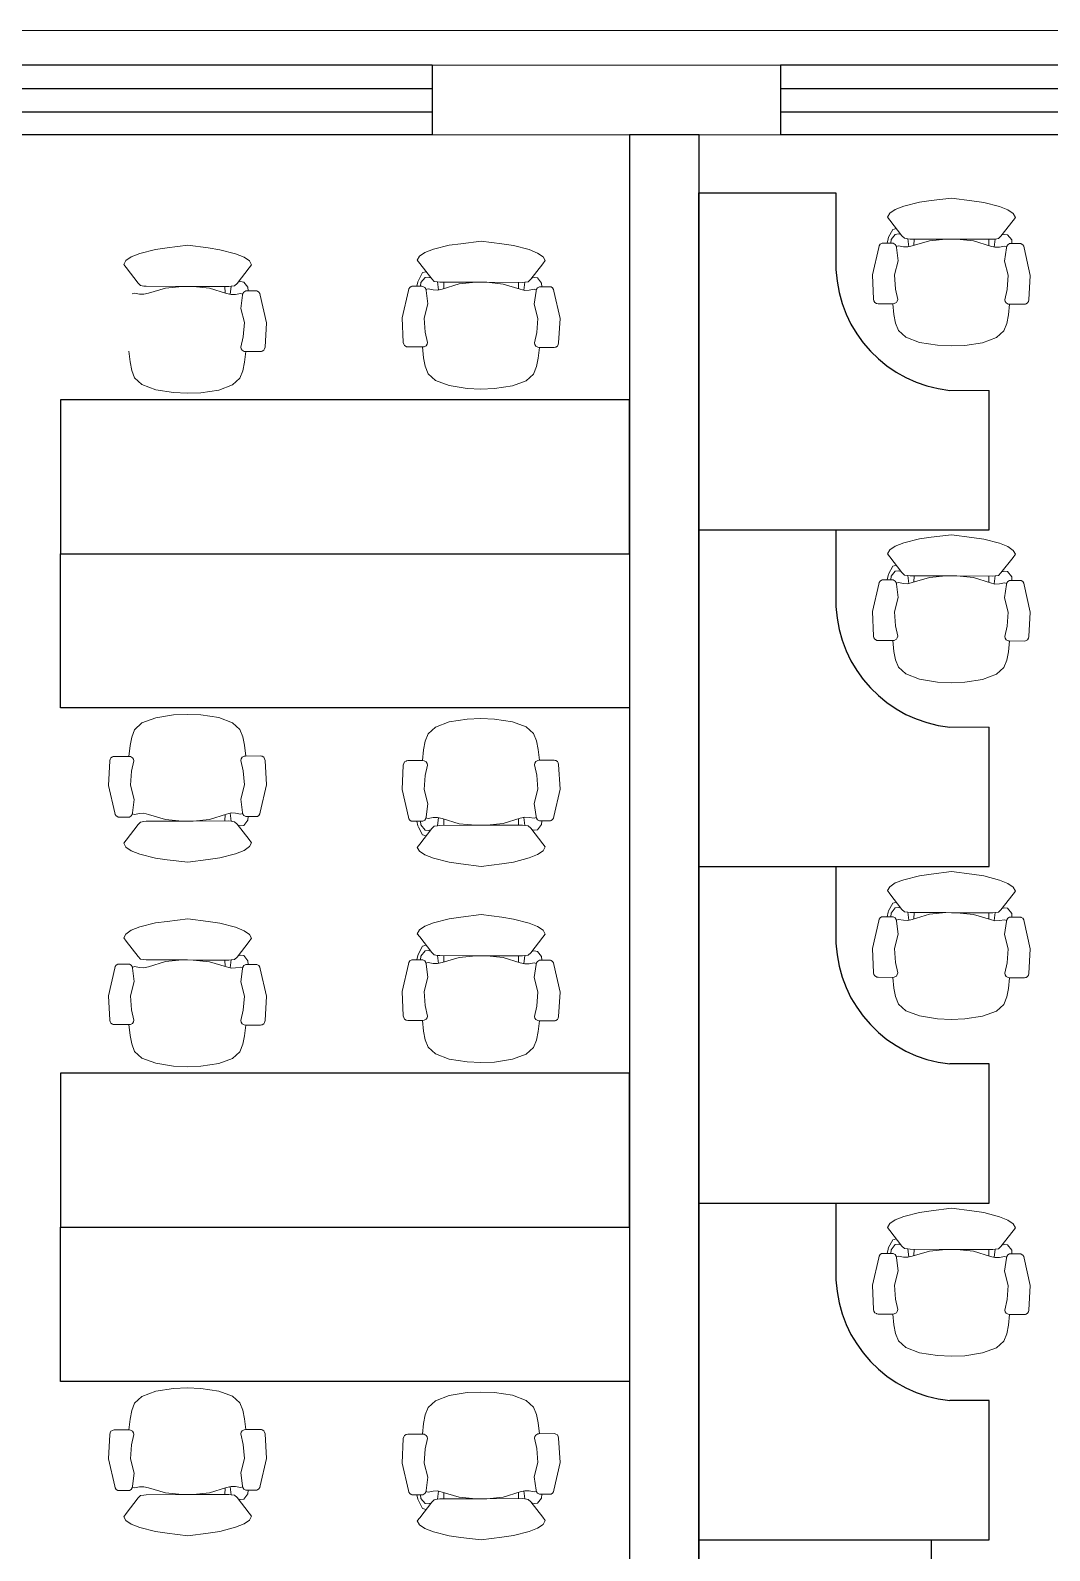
# Model space of a CAD drawing. Header units: millimetres. Extents: x -256770 to -120364, y -28508 to 286799.
# Drawn here: x -176020 to -171631, y 8110 to 14656 of the extents above; entities that cross this region are included whole.
import ezdxf

# ---------------------------------------------------------------- set-up
doc = ezdxf.new("R2010")
doc.units = ezdxf.units.MM
doc.linetypes.add('DASH', pattern=[0.35, 0.25, -0.1])
doc.layers.add('0-之后在在在修改', color=2, linetype='Continuous', lineweight=15)
for name, color, linetype in [('07家具', 146, 'Continuous'), ('WALL', 7, 'Continuous'), ('WINDOW', 16, 'Continuous'), ('保温层', 6, 'DASH'), ('木柜', 21, 'Continuous')]:
    doc.layers.add(name, color=color, linetype=linetype)

# ---------------------------------------------------------------- blocks, each defined once
blk = doc.blocks.new('$TCHSYS$WIN2D')
for p, q in [((-0.5, 0.5), (0.5, 0.5)), ((-0.5, 0.5), (-0.5, -0.5)), ((0.5, 0.5), (0.5, -0.5)), ((0.5, 0.1667), (-0.5, 0.1667)), ((0.5, -0.1667), (-0.5, -0.1667)), ((-0.5, -0.5), (0.5, -0.5))]:
    blk.add_line(p, q)

msp = doc.modelspace()

# ---------------------------------------------------------------- linework, layer by layer
at = {"color": 30, "true_color": 0xf8991e}
msp.add_line((-173141, 9605.6, 38.3), (-171891, 9605.6, 38.3), dxfattribs=at)
at = {"layer": '0-之后在在在修改', "color": 30, "true_color": 0xf8991e}
for p, q in [((-171891, 13105.6, 38.3), (-172061, 13105.6, 76.5)), ((-171891, 11655.6, 38.3), (-172061, 11655.6, 76.5))]:
    msp.add_line(p, q, dxfattribs=at)
at = {"layer": '07家具', "color": 30, "true_color": 0xf8991e}
for p, q in [((-171891, 12505.6, 38.3), (-171891, 13105.6, 38.3)), ((-173141, 12505.6, 38.3), (-171891, 12505.6, 38.3)), ((-171891, 11055.6, 38.3), (-171891, 11655.6, 38.3)), ((-173141, 11055.6, 38.3), (-171891, 11055.6, 38.3)), ((-171891, 10205.6, 38.3), (-172061, 10205.6, 76.5)), ((-171891, 9605.6, 38.3), (-171891, 10205.6, 38.3)), ((-171891, 8755.6, 38.3), (-172061, 8755.6, 76.5)), ((-171891, 8155.6, 38.3), (-171891, 8755.6, 38.3)), ((-173141, 8155.6, 38.3), (-171891, 8155.6, 38.3))]:
    msp.add_line(p, q, dxfattribs=at)
at = {"layer": '07家具', "color": 30, "true_color": 0xf8991e, "elevation": 38.3}
for points in [[(-173141, 12505.6), (-173141, 13955.6), (-172551, 13955.6), (-172551, 13625.6)], [(-173141, 11055.6), (-173141, 12505.6), (-172551, 12505.6), (-172551, 12175.6)], [(-173141, 9605.6), (-173141, 11055.6), (-172551, 11055.6), (-172551, 10725.6)], [(-173141, 8155.6), (-173141, 9605.6), (-172551, 9605.6), (-172551, 9275.6)]]:
    msp.add_lwpolyline(points, dxfattribs=at)
at = {"layer": '07家具', "color": 143, "linetype": 'ByBlock', "lineweight": 15}
for points, elevation in [([(-172053.1, 13933.9), (-172140.9, 13923), (-172192, 13916), (-172259.1, 13898.7), (-172295.9, 13884.5), (-172319.1, 13868.6), (-172328.7, 13851.8), (-172318.4, 13838.2), (-172266.8, 13771), (-172256.4, 13760.6), (-172241.5, 13758.6), (-172231.7, 13757.3), (-172077.5, 13756.8), (-172053.7, 13756.7)], 187.5), ([(-172053.1, 13933.9), (-171965.4, 13922.4), (-171914.3, 13915.1), (-171847.3, 13897.3), (-171810.6, 13882.8), (-171787.6, 13866.8), (-171778, 13850), (-171788.5, 13836.4), (-171840.6, 13769.6), (-171851, 13759.2), (-171865.9, 13757.4), (-171875.7, 13756.1), (-172030, 13756.6), (-172053.7, 13756.7)], 187.5), ([(-174078.1, 13748.2), (-174165.9, 13737.3), (-174217, 13730.3), (-174284.1, 13713), (-174320.9, 13698.8), (-174344.1, 13682.9), (-174353.7, 13666.2), (-174343.4, 13652.5), (-174291.7, 13585.3), (-174281.4, 13574.9), (-174266.5, 13572.9), (-174256.7, 13571.6), (-174102.4, 13571.1), (-174078.7, 13571)], 187.5), ([(-174078.1, 13748.2), (-173990.3, 13736.7), (-173939.3, 13729.4), (-173872.3, 13711.6), (-173835.6, 13697.1), (-173812.5, 13681.1), (-173803, 13664.3), (-173813.4, 13650.7), (-173865.5, 13583.9), (-173876, 13573.5), (-173890.9, 13571.7), (-173900.7, 13570.4), (-174054.9, 13571), (-174078.7, 13571)], 187.5), ([(-172331, 13739.3), (-172326.7, 13758.5), (-172324.2, 13764.8), (-172306.6, 13798.3), (-172290.9, 13802.4)], -222.2), ([(-172314.5, 13739.3), (-172313.1, 13755.2), (-172295.5, 13777.5), (-172281.9, 13779.1), (-172270.8, 13776.3)], -225.1), ([(-172291.8, 13725), (-172282.1, 13728), (-172260.5, 13723.9), (-172241.4, 13723), (-172222.2, 13727.8), (-172148.7, 13749.9), (-172077.5, 13756.8)], -360.3), ([(-172241.5, 13758.6), (-172237.9, 13723.9)], -409.6), ([(-172214, 13757.3), (-172215.1, 13729.9)], -175.6), ([(-171815.8, 13723.4), (-171825.5, 13726.4), (-171847.1, 13722.5), (-171866.3, 13721.8), (-171885.4, 13726.6), (-171958.8, 13749.2), (-172030, 13756.6)], -360.3), ([(-171893.4, 13756.2), (-171892.5, 13728.8)], -175.6), ([(-171865.9, 13757.4), (-171869.7, 13722.6)], -409.6), ([(-171793.1, 13737.5), (-171794.3, 13753.4), (-171811.8, 13775.9), (-171825.4, 13777.5), (-171836.5, 13774.8)], -225.1), ([(-175342.5, 13730.2), (-175430.3, 13719.3), (-175481.4, 13712.3), (-175548.5, 13695), (-175585.3, 13680.7), (-175608.5, 13664.8), (-175618.1, 13648.1), (-175607.8, 13634.5), (-175556.1, 13567.3), (-175545.8, 13556.9), (-175530.8, 13554.9), (-175521, 13553.6), (-175366.8, 13553.1), (-175343.1, 13553)], 187.5), ([(-175342.5, 13730.2), (-175254.7, 13718.7), (-175203.6, 13711.3), (-175136.7, 13693.6), (-175100, 13679.1), (-175076.9, 13663), (-175067.4, 13646.2), (-175077.8, 13632.7), (-175129.9, 13565.8), (-175140.3, 13555.5), (-175155.3, 13553.6), (-175165.1, 13552.4), (-175319.3, 13552.9), (-175343.1, 13553)], 187.5), ([(-172394.2, 13603), (-172366.7, 13721.1), (-172365.1, 13728.3), (-172361.1, 13734.6), (-172354.7, 13738.6), (-172352.3, 13739.4), (-172347.5, 13739.4), (-172310, 13739.2), (-172304.4, 13739.2), (-172296.4, 13734.4), (-172292.4, 13728), (-172290.9, 13720.8), (-172283.1, 13664.1), (-172299.3, 13602.7), (-172294.7, 13542.1), (-172285.3, 13497.3), (-172286.9, 13490.1), (-172290.9, 13483.8), (-172299.7, 13479), (-172304.5, 13478.2), (-172369.9, 13478.5), (-172374.7, 13479.3), (-172377.1, 13480.1), (-172383.5, 13484.1), (-172387.4, 13490.5), (-172389, 13497.7), (-172394.2, 13603)], -128.5), ([(-171714.2, 13600.7), (-171741, 13718.9), (-171742.5, 13726.1), (-171746.5, 13732.5), (-171752.9, 13736.5), (-171755.3, 13737.4), (-171760.1, 13737.4), (-171797.6, 13737.5), (-171803.2, 13737.5), (-171811.2, 13732.8), (-171815.2, 13726.4), (-171816.8, 13719.2), (-171825, 13662.6), (-171809.2, 13601.1), (-171814.2, 13540.4), (-171823.9, 13495.8), (-171822.4, 13488.6), (-171818.4, 13482.2), (-171809.6, 13477.3), (-171804.8, 13476.5), (-171739.4, 13476.3), (-171734.6, 13477.1), (-171732.2, 13477.9), (-171725.8, 13481.9), (-171721.8, 13488.2), (-171720.2, 13495.4), (-171714.2, 13600.7)], -128.5), ([(-174356, 13553.6), (-174351.6, 13572.8), (-174349.2, 13579.1), (-174331.6, 13612.6), (-174315.9, 13616.7)], -222.2), ([(-175581.1, 13521.3), (-175571.4, 13524.2), (-175549.9, 13520.2), (-175530.7, 13519.3), (-175511.6, 13524), (-175438.1, 13546.1), (-175366.8, 13553.1)], -360.3), ([(-175105.2, 13519.7), (-175114.9, 13522.7), (-175136.5, 13518.8), (-175155.6, 13518), (-175174.8, 13522.9), (-175248.1, 13545.5), (-175319.3, 13552.9)], -360.3), ([(-175182.8, 13552.4), (-175181.8, 13525.1)], -175.6), ([(-175155.3, 13553.6), (-175159.1, 13518.9)], -409.6), ([(-175082.4, 13533.7), (-175083.7, 13549.7), (-175101.2, 13572.1), (-175114.7, 13573.8), (-175125.8, 13571.1)], -225.1), ([(-174419.2, 13417.4), (-174391.7, 13535.4), (-174390.1, 13542.6), (-174386, 13548.9), (-174379.6, 13552.9), (-174377.2, 13553.7), (-174372.5, 13553.7), (-174334.9, 13553.6), (-174329.4, 13553.5), (-174321.4, 13548.7), (-174317.4, 13542.3), (-174315.9, 13535.1), (-174308.1, 13478.4), (-174324.2, 13417), (-174319.7, 13356.4), (-174310.2, 13311.6), (-174311.9, 13304.5), (-174315.9, 13298.1), (-174324.7, 13293.3), (-174329.5, 13292.5), (-174394.9, 13292.8), (-174399.7, 13293.6), (-174402.1, 13294.4), (-174408.4, 13298.4), (-174412.4, 13304.8), (-174414, 13312), (-174419.2, 13417.4)], -128.5), ([(-174339.5, 13553.6), (-174338.1, 13569.5), (-174320.5, 13591.8), (-174306.9, 13593.4), (-174295.8, 13590.6)], -225.1), ([(-174316.8, 13539.3), (-174307.1, 13542.3), (-174285.5, 13538.2), (-174266.4, 13537.4), (-174247.2, 13542.1), (-174173.7, 13564.2), (-174102.4, 13571.1)], -360.3), ([(-174266.5, 13572.9), (-174262.9, 13538.2)], -409.6), ([(-174239, 13571.6), (-174240.1, 13544.2)], -175.6), ([(-173840.8, 13537.7), (-173850.5, 13540.7), (-173872.1, 13536.8), (-173891.2, 13536.1), (-173910.4, 13540.9), (-173983.7, 13563.5), (-174054.9, 13571)], -360.3), ([(-173918.4, 13570.5), (-173917.5, 13543.1)], -175.6), ([(-173890.9, 13571.7), (-173894.7, 13537)], -409.6), ([(-173818, 13551.8), (-173819.3, 13567.8), (-173836.8, 13590.2), (-173850.4, 13591.8), (-173861.4, 13589.1)], -225.1), ([(-173739.2, 13415), (-173766, 13533.3), (-173767.5, 13540.4), (-173771.5, 13546.8), (-173777.9, 13550.9), (-173780.3, 13551.7), (-173785, 13551.7), (-173822.6, 13551.8), (-173828.1, 13551.8), (-173836.1, 13547.1), (-173840.2, 13540.7), (-173841.8, 13533.5), (-173849.9, 13476.9), (-173834.2, 13415.4), (-173839.2, 13354.7), (-173848.9, 13310.1), (-173847.3, 13302.9), (-173843.4, 13296.5), (-173834.6, 13291.7), (-173829.8, 13290.8), (-173764.4, 13290.6), (-173759.6, 13291.4), (-173757.2, 13292.2), (-173750.8, 13296.2), (-173746.8, 13302.5), (-173745.2, 13309.7), (-173739.2, 13415)], -128.5), ([(-175003.6, 13397), (-175030.3, 13515.2), (-175031.9, 13522.4), (-175035.9, 13528.8), (-175042.2, 13532.8), (-175044.6, 13533.6), (-175049.4, 13533.6), (-175086.9, 13533.8), (-175092.5, 13533.8), (-175100.5, 13529), (-175104.5, 13522.6), (-175106.1, 13515.5), (-175114.3, 13458.8), (-175098.6, 13397.3), (-175103.6, 13336.7), (-175113.3, 13292), (-175111.7, 13284.8), (-175107.8, 13278.4), (-175099, 13273.6), (-175094.2, 13272.8), (-175028.8, 13272.6), (-175024, 13273.4), (-175021.6, 13274.1), (-175015.2, 13278.1), (-175011.2, 13284.5), (-175009.5, 13291.7), (-175003.6, 13397)], -128.5), ([(-172306.3, 13478.2), (-172301.4, 13431.9), (-172294.4, 13395.2), (-172281.7, 13363.2), (-172250.7, 13334.4), (-172190.9, 13311.8), (-172114.3, 13299.6), (-172055.3, 13297)], -298.6), ([(-171803.1, 13476.5), (-171808.2, 13430.3), (-171815.5, 13393.6), (-171828.4, 13361.7), (-171859.6, 13333.1), (-171919.5, 13310.9), (-171996.2, 13299.2), (-172055.3, 13297)], -298.6), ([(-174331.2, 13292.6), (-174326.4, 13246.2), (-174319.4, 13209.5), (-174306.7, 13177.5), (-174275.7, 13148.7), (-174215.9, 13126.1), (-174139.3, 13113.9), (-174080.3, 13111.3)], -298.6), ([(-173828, 13290.8), (-173833.2, 13244.6), (-173840.5, 13207.9), (-173853.4, 13176), (-173884.6, 13147.4), (-173944.5, 13125.2), (-174021.2, 13113.5), (-174080.3, 13111.3)], -298.6), ([(-175595.6, 13274.5), (-175590.8, 13228.2), (-175583.7, 13191.5), (-175571.1, 13159.5), (-175540, 13130.7), (-175480.3, 13108.1), (-175403.7, 13095.9), (-175344.6, 13093.3)], -298.6), ([(-175092.4, 13272.8), (-175097.6, 13226.5), (-175104.9, 13189.8), (-175117.7, 13157.9), (-175149, 13129.3), (-175208.9, 13107.2), (-175285.6, 13095.5), (-175344.6, 13093.3)], -298.6), ([(-172053.1, 12483.9), (-172140.9, 12473), (-172192, 12466), (-172259.1, 12448.7), (-172295.9, 12434.5), (-172319.1, 12418.6), (-172328.7, 12401.8), (-172318.4, 12388.2), (-172266.8, 12321), (-172256.4, 12310.6), (-172241.5, 12308.6), (-172231.7, 12307.3), (-172077.5, 12306.8), (-172053.7, 12306.7)], 187.5), ([(-172053.1, 12483.9), (-171965.4, 12472.4), (-171914.3, 12465.1), (-171847.3, 12447.3), (-171810.6, 12432.8), (-171787.6, 12416.8), (-171778, 12400), (-171788.5, 12386.4), (-171840.6, 12319.6), (-171851, 12309.2), (-171865.9, 12307.4), (-171875.7, 12306.1), (-172030, 12306.6), (-172053.7, 12306.7)], 187.5), ([(-172331, 12289.3), (-172326.7, 12308.5), (-172324.2, 12314.8), (-172306.6, 12348.3), (-172290.9, 12352.4)], -222.2), ([(-172314.5, 12289.3), (-172313.1, 12305.2), (-172295.5, 12327.5), (-172281.9, 12329.1), (-172270.8, 12326.3)], -225.1), ([(-172291.8, 12275), (-172282.1, 12278), (-172260.5, 12273.9), (-172241.4, 12273), (-172222.2, 12277.8), (-172148.7, 12299.9), (-172077.5, 12306.8)], -360.3), ([(-172241.5, 12308.6), (-172237.9, 12273.9)], -409.6), ([(-172214, 12307.3), (-172215.1, 12279.9)], -175.6), ([(-171815.8, 12273.4), (-171825.5, 12276.4), (-171847.1, 12272.5), (-171866.3, 12271.8), (-171885.4, 12276.6), (-171958.8, 12299.2), (-172030, 12306.6)], -360.3), ([(-171893.4, 12306.2), (-171892.5, 12278.8)], -175.6), ([(-171865.9, 12307.4), (-171869.7, 12272.6)], -409.6), ([(-171793.1, 12287.5), (-171794.3, 12303.4), (-171811.8, 12325.9), (-171825.4, 12327.5), (-171836.5, 12324.8)], -225.1), ([(-172394.2, 12153), (-172366.7, 12271.1), (-172365.1, 12278.3), (-172361.1, 12284.6), (-172354.7, 12288.6), (-172352.3, 12289.4), (-172347.5, 12289.4), (-172310, 12289.2), (-172304.4, 12289.2), (-172296.4, 12284.4), (-172292.4, 12278), (-172290.9, 12270.8), (-172283.1, 12214.1), (-172299.3, 12152.7), (-172294.7, 12092.1), (-172285.3, 12047.3), (-172286.9, 12040.1), (-172290.9, 12033.8), (-172299.7, 12029), (-172304.5, 12028.2), (-172369.9, 12028.5), (-172374.7, 12029.3), (-172377.1, 12030.1), (-172383.5, 12034.1), (-172387.4, 12040.5), (-172389, 12047.7), (-172394.2, 12153)], -128.5), ([(-171714.2, 12150.7), (-171741, 12268.9), (-171742.5, 12276.1), (-171746.5, 12282.5), (-171752.9, 12286.5), (-171755.3, 12287.4), (-171760.1, 12287.4), (-171797.6, 12287.5), (-171803.2, 12287.5), (-171811.2, 12282.8), (-171815.2, 12276.4), (-171816.8, 12269.2), (-171825, 12212.6), (-171809.2, 12151.1), (-171814.2, 12090.4), (-171823.9, 12045.8), (-171822.4, 12038.6), (-171818.4, 12032.2), (-171809.6, 12027.3), (-171804.8, 12026.5), (-171739.4, 12026.3), (-171734.6, 12027.1), (-171732.2, 12027.9), (-171725.8, 12031.9), (-171721.8, 12038.2), (-171720.2, 12045.4), (-171714.2, 12150.7)], -128.5), ([(-172306.3, 12028.2), (-172301.4, 11981.9), (-172294.4, 11945.2), (-172281.7, 11913.2), (-172250.7, 11884.4), (-172190.9, 11861.8), (-172114.3, 11849.6), (-172055.3, 11847)], -298.6), ([(-171803.1, 12026.5), (-171808.2, 11980.3), (-171815.5, 11943.6), (-171828.4, 11911.7), (-171859.6, 11883.1), (-171919.5, 11860.9), (-171996.2, 11849.2), (-172055.3, 11847)], -298.6), ([(-175595.6, 11529.5), (-175590.8, 11575.8), (-175583.7, 11612.6), (-175571.1, 11644.5), (-175540, 11673.4), (-175480.3, 11695.9), (-175403.7, 11708.1), (-175344.6, 11710.7)], -298.6), ([(-175092.4, 11531.2), (-175097.6, 11577.5), (-175104.9, 11614.2), (-175117.7, 11646.1), (-175149, 11674.7), (-175208.9, 11696.8), (-175285.6, 11708.5), (-175344.6, 11710.7)], -298.6), ([(-174331.2, 11511.5), (-174326.4, 11557.8), (-174319.4, 11594.5), (-174306.7, 11626.5), (-174275.7, 11655.3), (-174215.9, 11677.9), (-174139.3, 11690.1), (-174080.3, 11692.7)], -298.6), ([(-173828, 11513.2), (-173833.2, 11559.4), (-173840.5, 11596.1), (-173853.4, 11628), (-173884.6, 11656.6), (-173944.5, 11678.8), (-174021.2, 11690.5), (-174080.3, 11692.7)], -298.6), ([(-175683.6, 11404.7), (-175656, 11286.7), (-175654.4, 11279.5), (-175650.4, 11273.1), (-175644, 11269.2), (-175641.6, 11268.4), (-175636.8, 11268.4), (-175599.3, 11268.5), (-175593.7, 11268.5), (-175585.8, 11273.3), (-175581.8, 11279.7), (-175580.2, 11286.9), (-175572.4, 11343.6), (-175588.6, 11405), (-175584, 11465.7), (-175574.6, 11510.4), (-175576.2, 11517.6), (-175580.2, 11524), (-175589, 11528.7), (-175593.8, 11529.5), (-175659.3, 11529.3), (-175664.1, 11528.5), (-175666.4, 11527.7), (-175672.8, 11523.7), (-175676.8, 11517.3), (-175678.4, 11510.1), (-175683.6, 11404.7)], -128.5), ([(-175003.6, 11407), (-175030.3, 11288.8), (-175031.9, 11281.6), (-175035.9, 11275.2), (-175042.2, 11271.2), (-175044.6, 11270.4), (-175049.4, 11270.4), (-175086.9, 11270.3), (-175092.5, 11270.2), (-175100.5, 11275), (-175104.5, 11281.4), (-175106.1, 11288.5), (-175114.3, 11345.2), (-175098.6, 11406.7), (-175103.6, 11467.3), (-175113.3, 11512), (-175111.7, 11519.2), (-175107.8, 11525.6), (-175099, 11530.4), (-175094.2, 11531.2), (-175028.8, 11531.4), (-175024, 11530.7), (-175021.6, 11529.9), (-175015.2, 11525.9), (-175011.2, 11519.5), (-175009.5, 11512.3), (-175003.6, 11407)], -128.5), ([(-174419.2, 11386.7), (-174391.7, 11268.6), (-174390.1, 11261.4), (-174386, 11255.1), (-174379.6, 11251.1), (-174377.2, 11250.3), (-174372.5, 11250.3), (-174334.9, 11250.5), (-174329.4, 11250.5), (-174321.4, 11255.3), (-174317.4, 11261.7), (-174315.9, 11268.9), (-174308.1, 11325.6), (-174324.2, 11387), (-174319.7, 11447.6), (-174310.2, 11492.4), (-174311.9, 11499.6), (-174315.9, 11505.9), (-174324.7, 11510.7), (-174329.5, 11511.5), (-174394.9, 11511.2), (-174399.7, 11510.4), (-174402.1, 11509.6), (-174408.4, 11505.6), (-174412.4, 11499.2), (-174414, 11492), (-174419.2, 11386.7)], -128.5), ([(-173739.2, 11389), (-173766, 11270.8), (-173767.5, 11263.6), (-173771.5, 11257.2), (-173777.9, 11253.2), (-173780.3, 11252.3), (-173785, 11252.3), (-173822.6, 11252.2), (-173828.1, 11252.2), (-173836.1, 11256.9), (-173840.2, 11263.3), (-173841.8, 11270.5), (-173849.9, 11327.1), (-173834.2, 11388.6), (-173839.2, 11449.3), (-173848.9, 11493.9), (-173847.3, 11501.1), (-173843.4, 11507.5), (-173834.6, 11512.4), (-173829.8, 11513.2), (-173764.4, 11513.4), (-173759.6, 11512.6), (-173757.2, 11511.8), (-173750.8, 11507.8), (-173746.8, 11501.5), (-173745.2, 11494.3), (-173739.2, 11389)], -128.5), ([(-175581.1, 11282.7), (-175571.4, 11279.8), (-175549.9, 11283.8), (-175530.7, 11284.7), (-175511.6, 11280), (-175438.1, 11257.9), (-175366.8, 11250.9)], -360.3), ([(-175105.2, 11284.4), (-175114.9, 11281.3), (-175136.5, 11285.2), (-175155.6, 11286), (-175174.8, 11281.1), (-175248.1, 11258.5), (-175319.3, 11251.1)], -360.3), ([(-175182.8, 11251.6), (-175181.8, 11279)], -175.6), ([(-175155.3, 11250.4), (-175159.1, 11285.1)], -409.6), ([(-175082.4, 11270.3), (-175083.7, 11254.3), (-175101.2, 11231.9), (-175114.7, 11230.3), (-175125.8, 11232.9)], -225.1), ([(-174316.8, 11264.7), (-174307.1, 11261.7), (-174285.5, 11265.8), (-174266.4, 11266.7), (-174247.2, 11261.9), (-174173.7, 11239.8), (-174102.4, 11232.9)], -360.3), ([(-174266.5, 11231.1), (-174262.9, 11265.8)], -409.6), ([(-174239, 11232.4), (-174240.1, 11259.8)], -175.6), ([(-173840.8, 11266.3), (-173850.5, 11263.3), (-173872.1, 11267.2), (-173891.2, 11267.9), (-173910.4, 11263.1), (-173983.7, 11240.5), (-174054.9, 11233.1)], -360.3), ([(-173918.4, 11233.5), (-173917.5, 11260.9)], -175.6), ([(-173890.9, 11232.3), (-173894.7, 11267.1)], -409.6), ([(-175342.5, 11073.8), (-175430.3, 11084.7), (-175481.4, 11091.7), (-175548.5, 11109.1), (-175585.3, 11123.3), (-175608.5, 11139.2), (-175618.1, 11155.9), (-175607.8, 11169.5), (-175556.1, 11236.7), (-175545.8, 11247.1), (-175530.8, 11249.1), (-175521, 11250.4), (-175366.8, 11250.9), (-175343.1, 11251)], 187.5), ([(-175342.5, 11073.8), (-175254.7, 11085.3), (-175203.6, 11092.7), (-175136.7, 11110.5), (-175100, 11124.9), (-175076.9, 11141), (-175067.4, 11157.8), (-175077.8, 11171.3), (-175129.9, 11238.2), (-175140.3, 11248.5), (-175155.3, 11250.4), (-175165.1, 11251.6), (-175319.3, 11251.1), (-175343.1, 11251)], 187.5), ([(-174356, 11250.4), (-174351.6, 11231.2), (-174349.2, 11224.9), (-174331.6, 11191.4), (-174315.9, 11187.3)], -222.2), ([(-174078.1, 11055.8), (-174165.9, 11066.7), (-174217, 11073.7), (-174284.1, 11091), (-174320.9, 11105.2), (-174344.1, 11121.1), (-174353.7, 11137.9), (-174343.4, 11151.5), (-174291.7, 11218.7), (-174281.4, 11229.1), (-174266.5, 11231.1), (-174256.7, 11232.4), (-174102.4, 11232.9), (-174078.7, 11233)], 187.5), ([(-174339.5, 11250.4), (-174338.1, 11234.5), (-174320.5, 11212.2), (-174306.9, 11210.6), (-174295.8, 11213.4)], -225.1), ([(-174078.1, 11055.8), (-173990.3, 11067.3), (-173939.3, 11074.6), (-173872.3, 11092.4), (-173835.6, 11106.9), (-173812.5, 11122.9), (-173803, 11139.7), (-173813.4, 11153.3), (-173865.5, 11220.1), (-173876, 11230.5), (-173890.9, 11232.3), (-173900.7, 11233.6), (-174054.9, 11233.1), (-174078.7, 11233)], 187.5), ([(-173818, 11252.2), (-173819.3, 11236.3), (-173836.8, 11213.8), (-173850.4, 11212.2), (-173861.4, 11214.9)], -225.1), ([(-172053.1, 11033.9), (-172140.9, 11023), (-172192, 11016), (-172259.1, 10998.7), (-172295.9, 10984.5), (-172319.1, 10968.6), (-172328.7, 10951.8), (-172318.4, 10938.2), (-172266.8, 10871), (-172256.4, 10860.6), (-172241.5, 10858.6), (-172231.7, 10857.3), (-172077.5, 10856.8), (-172053.7, 10856.7)], 187.5), ([(-172053.1, 11033.9), (-171965.4, 11022.4), (-171914.3, 11015.1), (-171847.3, 10997.3), (-171810.6, 10982.8), (-171787.6, 10966.8), (-171778, 10950), (-171788.5, 10936.4), (-171840.6, 10869.6), (-171851, 10859.2), (-171865.9, 10857.4), (-171875.7, 10856.1), (-172030, 10856.6), (-172053.7, 10856.7)], 187.5), ([(-172331, 10839.3), (-172326.7, 10858.5), (-172324.2, 10864.8), (-172306.6, 10898.3), (-172290.9, 10902.4)], -222.2), ([(-172314.5, 10839.3), (-172313.1, 10855.2), (-172295.5, 10877.5), (-172281.9, 10879.1), (-172270.8, 10876.3)], -225.1), ([(-171793.1, 10837.5), (-171794.3, 10853.4), (-171811.8, 10875.9), (-171825.4, 10877.5), (-171836.5, 10874.8)], -225.1), ([(-175342.5, 10830.2), (-175430.3, 10819.3), (-175481.4, 10812.3), (-175548.5, 10795), (-175585.3, 10780.7), (-175608.5, 10764.8), (-175618.1, 10748.1), (-175607.8, 10734.5), (-175556.1, 10667.3), (-175545.8, 10656.9), (-175530.8, 10654.9), (-175521, 10653.6), (-175366.8, 10653.1), (-175343.1, 10653)], 187.5), ([(-175342.5, 10830.2), (-175254.7, 10818.7), (-175203.6, 10811.3), (-175136.7, 10793.6), (-175100, 10779.1), (-175076.9, 10763), (-175067.4, 10746.2), (-175077.8, 10732.7), (-175129.9, 10665.8), (-175140.3, 10655.5), (-175155.3, 10653.6), (-175165.1, 10652.4), (-175319.3, 10652.9), (-175343.1, 10653)], 187.5), ([(-174078.1, 10848.2), (-174165.9, 10837.3), (-174217, 10830.3), (-174284.1, 10813), (-174320.9, 10798.8), (-174344.1, 10782.9), (-174353.7, 10766.2), (-174343.4, 10752.5), (-174291.7, 10685.3), (-174281.4, 10674.9), (-174266.5, 10672.9), (-174256.7, 10671.6), (-174102.4, 10671.1), (-174078.7, 10671)], 187.5), ([(-174078.1, 10848.2), (-173990.3, 10836.7), (-173939.3, 10829.4), (-173872.3, 10811.6), (-173835.6, 10797.1), (-173812.5, 10781.1), (-173803, 10764.3), (-173813.4, 10750.7), (-173865.5, 10683.9), (-173876, 10673.5), (-173890.9, 10671.7), (-173900.7, 10670.4), (-174054.9, 10671), (-174078.7, 10671)], 187.5), ([(-172394.2, 10703), (-172366.7, 10821.1), (-172365.1, 10828.3), (-172361.1, 10834.6), (-172354.7, 10838.6), (-172352.3, 10839.4), (-172347.5, 10839.4), (-172310, 10839.2), (-172304.4, 10839.2), (-172296.4, 10834.4), (-172292.4, 10828), (-172290.9, 10820.8), (-172283.1, 10764.1), (-172299.3, 10702.7), (-172294.7, 10642.1), (-172285.3, 10597.3), (-172286.9, 10590.1), (-172290.9, 10583.8), (-172299.7, 10579), (-172304.5, 10578.2), (-172369.9, 10578.5), (-172374.7, 10579.3), (-172377.1, 10580.1), (-172383.5, 10584.1), (-172387.4, 10590.5), (-172389, 10597.7), (-172394.2, 10703)], -128.5), ([(-172291.8, 10825), (-172282.1, 10828), (-172260.5, 10823.9), (-172241.4, 10823), (-172222.2, 10827.8), (-172148.7, 10849.9), (-172077.5, 10856.8)], -360.3), ([(-172241.5, 10858.6), (-172237.9, 10823.9)], -409.6), ([(-172214, 10857.3), (-172215.1, 10829.9)], -175.6), ([(-171815.8, 10823.4), (-171825.5, 10826.4), (-171847.1, 10822.5), (-171866.3, 10821.8), (-171885.4, 10826.6), (-171958.8, 10849.2), (-172030, 10856.6)], -360.3), ([(-171893.4, 10856.2), (-171892.5, 10828.8)], -175.6), ([(-171865.9, 10857.4), (-171869.7, 10822.6)], -409.6), ([(-171714.2, 10700.7), (-171741, 10818.9), (-171742.5, 10826.1), (-171746.5, 10832.5), (-171752.9, 10836.5), (-171755.3, 10837.4), (-171760.1, 10837.4), (-171797.6, 10837.5), (-171803.2, 10837.5), (-171811.2, 10832.8), (-171815.2, 10826.4), (-171816.8, 10819.2), (-171825, 10762.6), (-171809.2, 10701.1), (-171814.2, 10640.4), (-171823.9, 10595.8), (-171822.4, 10588.6), (-171818.4, 10582.2), (-171809.6, 10577.3), (-171804.8, 10576.5), (-171739.4, 10576.3), (-171734.6, 10577.1), (-171732.2, 10577.9), (-171725.8, 10581.9), (-171721.8, 10588.2), (-171720.2, 10595.4), (-171714.2, 10700.7)], -128.5), ([(-175082.4, 10633.7), (-175083.7, 10649.7), (-175101.2, 10672.1), (-175114.7, 10673.8), (-175125.8, 10671.1)], -225.1), ([(-174356, 10653.6), (-174351.6, 10672.8), (-174349.2, 10679.1), (-174331.6, 10712.6), (-174315.9, 10716.7)], -222.2), ([(-174339.5, 10653.6), (-174338.1, 10669.5), (-174320.5, 10691.8), (-174306.9, 10693.4), (-174295.8, 10690.6)], -225.1), ([(-174316.8, 10639.3), (-174307.1, 10642.3), (-174285.5, 10638.2), (-174266.4, 10637.4), (-174247.2, 10642.1), (-174173.7, 10664.2), (-174102.4, 10671.1)], -360.3), ([(-174266.5, 10672.9), (-174262.9, 10638.2)], -409.6), ([(-174239, 10671.6), (-174240.1, 10644.2)], -175.6), ([(-173840.8, 10637.7), (-173850.5, 10640.7), (-173872.1, 10636.8), (-173891.2, 10636.1), (-173910.4, 10640.9), (-173983.7, 10663.5), (-174054.9, 10671)], -360.3), ([(-173918.4, 10670.5), (-173917.5, 10643.1)], -175.6), ([(-173890.9, 10671.7), (-173894.7, 10637)], -409.6), ([(-173818, 10651.8), (-173819.3, 10667.8), (-173836.8, 10690.2), (-173850.4, 10691.8), (-173861.4, 10689.1)], -225.1), ([(-175683.6, 10499.3), (-175656, 10617.3), (-175654.4, 10624.5), (-175650.4, 10630.9), (-175644, 10634.9), (-175641.6, 10635.6), (-175636.8, 10635.6), (-175599.3, 10635.5), (-175593.7, 10635.5), (-175585.8, 10630.7), (-175581.8, 10624.3), (-175580.2, 10617.1), (-175572.4, 10560.4), (-175588.6, 10499), (-175584, 10438.3), (-175574.6, 10393.6), (-175576.2, 10386.4), (-175580.2, 10380), (-175589, 10375.3), (-175593.8, 10374.5), (-175659.3, 10374.7), (-175664.1, 10375.5), (-175666.4, 10376.3), (-175672.8, 10380.4), (-175676.8, 10386.8), (-175678.4, 10393.9), (-175683.6, 10499.3)], -128.5), ([(-175581.1, 10621.3), (-175571.4, 10624.2), (-175549.9, 10620.2), (-175530.7, 10619.3), (-175511.6, 10624), (-175438.1, 10646.1), (-175366.8, 10653.1)], -360.3), ([(-175105.2, 10619.7), (-175114.9, 10622.7), (-175136.5, 10618.8), (-175155.6, 10618), (-175174.8, 10622.9), (-175248.1, 10645.5), (-175319.3, 10652.9)], -360.3), ([(-175182.8, 10652.4), (-175181.8, 10625.1)], -175.6), ([(-175155.3, 10653.6), (-175159.1, 10618.9)], -409.6), ([(-175003.6, 10497), (-175030.3, 10615.2), (-175031.9, 10622.4), (-175035.9, 10628.8), (-175042.2, 10632.8), (-175044.6, 10633.6), (-175049.4, 10633.6), (-175086.9, 10633.8), (-175092.5, 10633.8), (-175100.5, 10629), (-175104.5, 10622.6), (-175106.1, 10615.5), (-175114.3, 10558.8), (-175098.6, 10497.3), (-175103.6, 10436.7), (-175113.3, 10392), (-175111.7, 10384.8), (-175107.8, 10378.4), (-175099, 10373.6), (-175094.2, 10372.8), (-175028.8, 10372.6), (-175024, 10373.4), (-175021.6, 10374.1), (-175015.2, 10378.1), (-175011.2, 10384.5), (-175009.5, 10391.7), (-175003.6, 10497)], -128.5), ([(-174419.2, 10517.4), (-174391.7, 10635.4), (-174390.1, 10642.6), (-174386, 10648.9), (-174379.6, 10652.9), (-174377.2, 10653.7), (-174372.5, 10653.7), (-174334.9, 10653.6), (-174329.4, 10653.5), (-174321.4, 10648.7), (-174317.4, 10642.3), (-174315.9, 10635.1), (-174308.1, 10578.4), (-174324.2, 10517), (-174319.7, 10456.4), (-174310.2, 10411.6), (-174311.9, 10404.5), (-174315.9, 10398.1), (-174324.7, 10393.3), (-174329.5, 10392.5), (-174394.9, 10392.8), (-174399.7, 10393.6), (-174402.1, 10394.4), (-174408.4, 10398.4), (-174412.4, 10404.8), (-174414, 10412), (-174419.2, 10517.4)], -128.5), ([(-173739.2, 10515), (-173766, 10633.3), (-173767.5, 10640.4), (-173771.5, 10646.8), (-173777.9, 10650.9), (-173780.3, 10651.7), (-173785, 10651.7), (-173822.6, 10651.8), (-173828.1, 10651.8), (-173836.1, 10647.1), (-173840.2, 10640.7), (-173841.8, 10633.5), (-173849.9, 10576.9), (-173834.2, 10515.4), (-173839.2, 10454.7), (-173848.9, 10410.1), (-173847.3, 10402.9), (-173843.4, 10396.5), (-173834.6, 10391.7), (-173829.8, 10390.8), (-173764.4, 10390.6), (-173759.6, 10391.4), (-173757.2, 10392.2), (-173750.8, 10396.2), (-173746.8, 10402.5), (-173745.2, 10409.7), (-173739.2, 10515)], -128.5), ([(-172306.3, 10578.2), (-172301.4, 10531.9), (-172294.4, 10495.2), (-172281.7, 10463.2), (-172250.7, 10434.4), (-172190.9, 10411.8), (-172114.3, 10399.6), (-172055.3, 10397)], -298.6), ([(-171803.1, 10576.5), (-171808.2, 10530.3), (-171815.5, 10493.6), (-171828.4, 10461.7), (-171859.6, 10433.1), (-171919.5, 10410.9), (-171996.2, 10399.2), (-172055.3, 10397)], -298.6), ([(-175595.6, 10374.5), (-175590.8, 10328.2), (-175583.7, 10291.5), (-175571.1, 10259.5), (-175540, 10230.7), (-175480.3, 10208.1), (-175403.7, 10195.9), (-175344.6, 10193.3)], -298.6), ([(-175092.4, 10372.8), (-175097.6, 10326.5), (-175104.9, 10289.8), (-175117.7, 10257.9), (-175149, 10229.3), (-175208.9, 10207.2), (-175285.6, 10195.5), (-175344.6, 10193.3)], -298.6), ([(-174331.2, 10392.6), (-174326.4, 10346.2), (-174319.4, 10309.5), (-174306.7, 10277.5), (-174275.7, 10248.7), (-174215.9, 10226.1), (-174139.3, 10213.9), (-174080.3, 10211.3)], -298.6), ([(-173828, 10390.8), (-173833.2, 10344.6), (-173840.5, 10307.9), (-173853.4, 10276), (-173884.6, 10247.4), (-173944.5, 10225.2), (-174021.2, 10213.5), (-174080.3, 10211.3)], -298.6), ([(-172053.1, 9583.9), (-172140.9, 9573), (-172192, 9566), (-172259.1, 9548.7), (-172295.9, 9534.5), (-172319.1, 9518.6), (-172328.7, 9501.8), (-172318.4, 9488.2), (-172266.8, 9421), (-172256.4, 9410.6), (-172241.5, 9408.6), (-172231.7, 9407.3), (-172077.5, 9406.8), (-172053.7, 9406.7)], 187.5), ([(-172053.1, 9583.9), (-171965.4, 9572.4), (-171914.3, 9565.1), (-171847.3, 9547.3), (-171810.6, 9532.8), (-171787.6, 9516.8), (-171778, 9500), (-171788.5, 9486.4), (-171840.6, 9419.6), (-171851, 9409.2), (-171865.9, 9407.4), (-171875.7, 9406.1), (-172030, 9406.6), (-172053.7, 9406.7)], 187.5), ([(-172331, 9389.3), (-172326.7, 9408.5), (-172324.2, 9414.8), (-172306.6, 9448.3), (-172290.9, 9452.4)], -222.2), ([(-172314.5, 9389.3), (-172313.1, 9405.2), (-172295.5, 9427.5), (-172281.9, 9429.1), (-172270.8, 9426.3)], -225.1), ([(-171793.1, 9387.5), (-171794.3, 9403.4), (-171811.8, 9425.9), (-171825.4, 9427.5), (-171836.5, 9424.8)], -225.1), ([(-172394.2, 9253), (-172366.7, 9371.1), (-172365.1, 9378.3), (-172361.1, 9384.6), (-172354.7, 9388.6), (-172352.3, 9389.4), (-172347.5, 9389.4), (-172310, 9389.2), (-172304.4, 9389.2), (-172296.4, 9384.4), (-172292.4, 9378), (-172290.9, 9370.8), (-172283.1, 9314.1), (-172299.3, 9252.7), (-172294.7, 9192.1), (-172285.3, 9147.3), (-172286.9, 9140.1), (-172290.9, 9133.8), (-172299.7, 9129), (-172304.5, 9128.2), (-172369.9, 9128.5), (-172374.7, 9129.3), (-172377.1, 9130.1), (-172383.5, 9134.1), (-172387.4, 9140.5), (-172389, 9147.7), (-172394.2, 9253)], -128.5), ([(-172291.8, 9375), (-172282.1, 9378), (-172260.5, 9373.9), (-172241.4, 9373), (-172222.2, 9377.8), (-172148.7, 9399.9), (-172077.5, 9406.8)], -360.3), ([(-172241.5, 9408.6), (-172237.9, 9373.9)], -409.6), ([(-172214, 9407.3), (-172215.1, 9379.9)], -175.6), ([(-171815.8, 9373.4), (-171825.5, 9376.4), (-171847.1, 9372.5), (-171866.3, 9371.8), (-171885.4, 9376.6), (-171958.8, 9399.2), (-172030, 9406.6)], -360.3), ([(-171893.4, 9406.2), (-171892.5, 9378.8)], -175.6), ([(-171865.9, 9407.4), (-171869.7, 9372.6)], -409.6), ([(-171714.2, 9250.7), (-171741, 9368.9), (-171742.5, 9376.1), (-171746.5, 9382.5), (-171752.9, 9386.5), (-171755.3, 9387.4), (-171760.1, 9387.4), (-171797.6, 9387.5), (-171803.2, 9387.5), (-171811.2, 9382.8), (-171815.2, 9376.4), (-171816.8, 9369.2), (-171825, 9312.6), (-171809.2, 9251.1), (-171814.2, 9190.4), (-171823.9, 9145.8), (-171822.4, 9138.6), (-171818.4, 9132.2), (-171809.6, 9127.3), (-171804.8, 9126.5), (-171739.4, 9126.3), (-171734.6, 9127.1), (-171732.2, 9127.9), (-171725.8, 9131.9), (-171721.8, 9138.2), (-171720.2, 9145.4), (-171714.2, 9250.7)], -128.5), ([(-172306.3, 9128.2), (-172301.4, 9081.9), (-172294.4, 9045.2), (-172281.7, 9013.2), (-172250.7, 8984.4), (-172190.9, 8961.8), (-172114.3, 8949.6), (-172055.3, 8947)], -298.6), ([(-171803.1, 9126.5), (-171808.2, 9080.3), (-171815.5, 9043.6), (-171828.4, 9011.7), (-171859.6, 8983.1), (-171919.5, 8960.9), (-171996.2, 8949.2), (-172055.3, 8947)], -298.6), ([(-175595.6, 8629.5), (-175590.8, 8675.8), (-175583.7, 8712.6), (-175571.1, 8744.5), (-175540, 8773.4), (-175480.3, 8795.9), (-175403.7, 8808.1), (-175344.6, 8810.7)], -298.6), ([(-175092.4, 8631.2), (-175097.6, 8677.5), (-175104.9, 8714.2), (-175117.7, 8746.1), (-175149, 8774.7), (-175208.9, 8796.8), (-175285.6, 8808.5), (-175344.6, 8810.7)], -298.6), ([(-174331.2, 8611.5), (-174326.4, 8657.8), (-174319.4, 8694.5), (-174306.7, 8726.5), (-174275.7, 8755.3), (-174215.9, 8777.9), (-174139.3, 8790.1), (-174080.3, 8792.7)], -298.6), ([(-173828, 8613.2), (-173833.2, 8659.4), (-173840.5, 8696.1), (-173853.4, 8728), (-173884.6, 8756.6), (-173944.5, 8778.8), (-174021.2, 8790.5), (-174080.3, 8792.7)], -298.6), ([(-175683.6, 8504.7), (-175656, 8386.7), (-175654.4, 8379.5), (-175650.4, 8373.1), (-175644, 8369.2), (-175641.6, 8368.4), (-175636.8, 8368.4), (-175599.3, 8368.5), (-175593.7, 8368.5), (-175585.8, 8373.3), (-175581.8, 8379.7), (-175580.2, 8386.9), (-175572.4, 8443.6), (-175588.6, 8505), (-175584, 8565.7), (-175574.6, 8610.4), (-175576.2, 8617.6), (-175580.2, 8624), (-175589, 8628.7), (-175593.8, 8629.5), (-175659.3, 8629.3), (-175664.1, 8628.5), (-175666.4, 8627.7), (-175672.8, 8623.7), (-175676.8, 8617.3), (-175678.4, 8610.1), (-175683.6, 8504.7)], -128.5), ([(-175003.6, 8507), (-175030.3, 8388.8), (-175031.9, 8381.6), (-175035.9, 8375.2), (-175042.2, 8371.2), (-175044.6, 8370.4), (-175049.4, 8370.4), (-175086.9, 8370.3), (-175092.5, 8370.2), (-175100.5, 8375), (-175104.5, 8381.4), (-175106.1, 8388.5), (-175114.3, 8445.2), (-175098.6, 8506.7), (-175103.6, 8567.3), (-175113.3, 8612), (-175111.7, 8619.2), (-175107.8, 8625.6), (-175099, 8630.4), (-175094.2, 8631.2), (-175028.8, 8631.4), (-175024, 8630.7), (-175021.6, 8629.9), (-175015.2, 8625.9), (-175011.2, 8619.5), (-175009.5, 8612.3), (-175003.6, 8507)], -128.5), ([(-174419.2, 8486.7), (-174391.7, 8368.6), (-174390.1, 8361.4), (-174386, 8355.1), (-174379.6, 8351.1), (-174377.2, 8350.3), (-174372.5, 8350.3), (-174334.9, 8350.5), (-174329.4, 8350.5), (-174321.4, 8355.3), (-174317.4, 8361.7), (-174315.9, 8368.9), (-174308.1, 8425.6), (-174324.2, 8487), (-174319.7, 8547.6), (-174310.2, 8592.4), (-174311.9, 8599.6), (-174315.9, 8605.9), (-174324.7, 8610.7), (-174329.5, 8611.5), (-174394.9, 8611.2), (-174399.7, 8610.4), (-174402.1, 8609.6), (-174408.4, 8605.6), (-174412.4, 8599.2), (-174414, 8592), (-174419.2, 8486.7)], -128.5), ([(-173739.2, 8489), (-173766, 8370.8), (-173767.5, 8363.6), (-173771.5, 8357.2), (-173777.9, 8353.2), (-173780.3, 8352.3), (-173785, 8352.3), (-173822.6, 8352.2), (-173828.1, 8352.2), (-173836.1, 8356.9), (-173840.2, 8363.3), (-173841.8, 8370.5), (-173849.9, 8427.1), (-173834.2, 8488.6), (-173839.2, 8549.3), (-173848.9, 8593.9), (-173847.3, 8601.1), (-173843.4, 8607.5), (-173834.6, 8612.4), (-173829.8, 8613.2), (-173764.4, 8613.4), (-173759.6, 8612.6), (-173757.2, 8611.8), (-173750.8, 8607.8), (-173746.8, 8601.5), (-173745.2, 8594.3), (-173739.2, 8489)], -128.5), ([(-175581.1, 8382.7), (-175571.4, 8379.8), (-175549.9, 8383.8), (-175530.7, 8384.7), (-175511.6, 8380), (-175438.1, 8357.9), (-175366.8, 8350.9)], -360.3), ([(-175105.2, 8384.4), (-175114.9, 8381.3), (-175136.5, 8385.2), (-175155.6, 8386), (-175174.8, 8381.1), (-175248.1, 8358.5), (-175319.3, 8351.1)], -360.3), ([(-175182.8, 8351.6), (-175181.8, 8379)], -175.6), ([(-175155.3, 8350.4), (-175159.1, 8385.1)], -409.6), ([(-175342.5, 8173.8), (-175430.3, 8184.7), (-175481.4, 8191.7), (-175548.5, 8209.1), (-175585.3, 8223.3), (-175608.5, 8239.2), (-175618.1, 8255.9), (-175607.8, 8269.5), (-175556.1, 8336.7), (-175545.8, 8347.1), (-175530.8, 8349.1), (-175521, 8350.4), (-175366.8, 8350.9), (-175343.1, 8351)], 187.5), ([(-175342.5, 8173.8), (-175254.7, 8185.3), (-175203.6, 8192.7), (-175136.7, 8210.5), (-175100, 8224.9), (-175076.9, 8241), (-175067.4, 8257.8), (-175077.8, 8271.3), (-175129.9, 8338.2), (-175140.3, 8348.5), (-175155.3, 8350.4), (-175165.1, 8351.6), (-175319.3, 8351.1), (-175343.1, 8351)], 187.5), ([(-175082.4, 8370.3), (-175083.7, 8354.3), (-175101.2, 8331.9), (-175114.7, 8330.3), (-175125.8, 8332.9)], -225.1), ([(-174356, 8350.4), (-174351.6, 8331.2), (-174349.2, 8324.9), (-174331.6, 8291.4), (-174315.9, 8287.3)], -222.2), ([(-174078.1, 8155.8), (-174165.9, 8166.7), (-174217, 8173.7), (-174284.1, 8191), (-174320.9, 8205.2), (-174344.1, 8221.1), (-174353.7, 8237.9), (-174343.4, 8251.5), (-174291.7, 8318.7), (-174281.4, 8329.1), (-174266.5, 8331.1), (-174256.7, 8332.4), (-174102.4, 8332.9), (-174078.7, 8333)], 187.5), ([(-174339.5, 8350.4), (-174338.1, 8334.5), (-174320.5, 8312.2), (-174306.9, 8310.6), (-174295.8, 8313.4)], -225.1), ([(-174316.8, 8364.7), (-174307.1, 8361.7), (-174285.5, 8365.8), (-174266.4, 8366.7), (-174247.2, 8361.9), (-174173.7, 8339.8), (-174102.4, 8332.9)], -360.3), ([(-174266.5, 8331.1), (-174262.9, 8365.8)], -409.6), ([(-174239, 8332.4), (-174240.1, 8359.8)], -175.6), ([(-174078.1, 8155.8), (-173990.3, 8167.3), (-173939.3, 8174.6), (-173872.3, 8192.4), (-173835.6, 8206.9), (-173812.5, 8222.9), (-173803, 8239.7), (-173813.4, 8253.3), (-173865.5, 8320.1), (-173876, 8330.5), (-173890.9, 8332.3), (-173900.7, 8333.6), (-174054.9, 8333.1), (-174078.7, 8333)], 187.5), ([(-173840.8, 8366.3), (-173850.5, 8363.3), (-173872.1, 8367.2), (-173891.2, 8367.9), (-173910.4, 8363.1), (-173983.7, 8340.5), (-174054.9, 8333.1)], -360.3), ([(-173918.4, 8333.5), (-173917.5, 8360.9)], -175.6), ([(-173890.9, 8332.3), (-173894.7, 8367.1)], -409.6), ([(-173818, 8352.2), (-173819.3, 8336.3), (-173836.8, 8313.8), (-173850.4, 8312.2), (-173861.4, 8314.9)], -225.1)]:
    msp.add_lwpolyline(points, dxfattribs=dict(at, elevation=elevation))
at = {"layer": '07家具', "color": 30, "true_color": 0xf8991e}
for points in [[(-175890.4, 12402), (-173439.9, 12402), (-173439.9, 13065.6), (-175890.4, 13065.6)], [(-175890.4, 12402), (-173439.9, 12402), (-173439.9, 11738.4), (-175890.4, 11738.4)], [(-175890.4, 9502), (-173439.9, 9502), (-173439.9, 10165.6), (-175890.4, 10165.6)], [(-175890.4, 9502), (-173439.9, 9502), (-173439.9, 8838.4), (-175890.4, 8838.4)]]:
    msp.add_lwpolyline(points, close=True, dxfattribs=at)
at = {"layer": '07家具', "color": 30, "true_color": 0xf8991e, "elevation": 38.3}
msp.add_lwpolyline([(-173141, 8155.6), (-172141, 8155.6), (-172141, 6705.6), (-173141, 6705.6)], close=True, dxfattribs=at)
at = {"layer": '07家具', "color": 30, "true_color": 0xf8991e}
for centre in [(-172004.5, 13649.8, 76.5), (-172004.5, 12199.8, 76.5), (-172004.5, 10749.8, 76.5), (-172004.5, 9299.8, 76.5)]:
    msp.add_arc(centre, 547.1, 182.53182, 264.06547, dxfattribs=at)
at = {"layer": 'WALL', "color": 6, "linetype": 'ByBlock', "lineweight": 15}
for p, q in [((-172790.4, 14505.6), (-174290.4, 14505.6)), ((-174290.4, 14505.6), (-174290.4, 14205.6)), ((-172790.4, 14205.6), (-172790.4, 14505.6)), ((-174290.4, 14205.6), (-172790.4, 14205.6))]:
    msp.add_line(p, q, dxfattribs=at)
at = {"layer": '保温层', "linetype": 'ByBlock', "lineweight": 15}
msp.add_lwpolyline([(-160640.4, 14655.6), (-168440.4, 14655.6), (-168440.4, 13405.6), (-169640.4, 13405.6), (-169640.4, 14655.6), (-177440.4, 14655.6), (-177440.4, 13405.6), (-178640.4, 13405.6), (-178640.4, 14655.6), (-186440.4, 14655.6), (-186440.4, 13405.6), (-187640.4, 13405.6), (-187640.4, 14655.6), (-195440.4, 14655.6), (-195440.4, 13505.6), (-196640.4, 13505.6), (-196640.4, 14655.6), (-204440.4, 14655.6), (-204440.4, 13505.6), (-205640.4, 13505.6), (-205640.4, 14655.6), (-214570.4, 14655.6), (-214570.4, -5754.4), (-211215.4, -5754.4)], dxfattribs=at)
at = {"layer": '木柜', "color": 242, "true_color": 0xcd2027}
msp.add_lwpolyline([(-173439.9, 6413.3), (-173139.9, 6413.3), (-173139.9, 14205.6), (-173439.9, 14205.6)], close=True, dxfattribs=at)

# ---------------------------------------------------------------- block references
at = {"layer": 'WINDOW', "linetype": 'ByBlock', "lineweight": 15, "xscale": -2700, "yscale": 300, "zscale": -2700, "rotation": 9.419665047971648e-09}
for p in [(-175640.4, 14355.6), (-171440.4, 14355.6)]:
    msp.add_blockref('$TCHSYS$WIN2D', p, dxfattribs=at)

doc.saveas('drawing.dxf')
